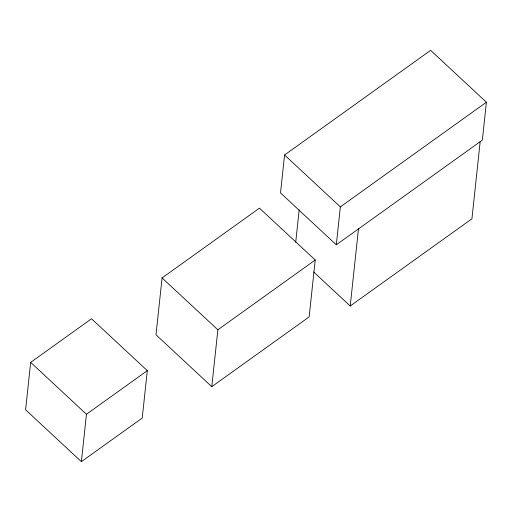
<?xml version="1.0" encoding="UTF-8"?>
<svg xmlns="http://www.w3.org/2000/svg" width="512" height="512" viewBox="0 0 512 512"><rect width="100%" height="100%" fill="white"/><g stroke="black" fill="none" stroke-linecap="round" stroke-linejoin="round"><path stroke-width="0.77" d="M30.669 362.381L25.6 409.786L81.382 461.664L142.234 418.054L147.302 370.65L91.52 318.771L30.669 362.381L86.445 414.259L81.382 461.664M162.08 277.92L156 334.803L211.782 386.682L309.146 316.915L315.226 260.026L259.45 208.147L162.08 277.92L217.862 329.798L211.782 386.682M284.57 154.995L280.518 192.915L336.301 244.8L482.349 140.141L486.4 102.214L430.618 50.336L284.57 154.995L340.352 206.874L336.301 244.8M295.706 242.272L299.168 209.882M313.619 271.955L350.221 306.003L358.496 228.576M480.205 141.363L471.93 218.79L350.221 306.003M340.352 206.874L486.4 102.214M86.445 414.259L147.302 370.65M217.862 329.798L315.226 260.026"/></g></svg>
